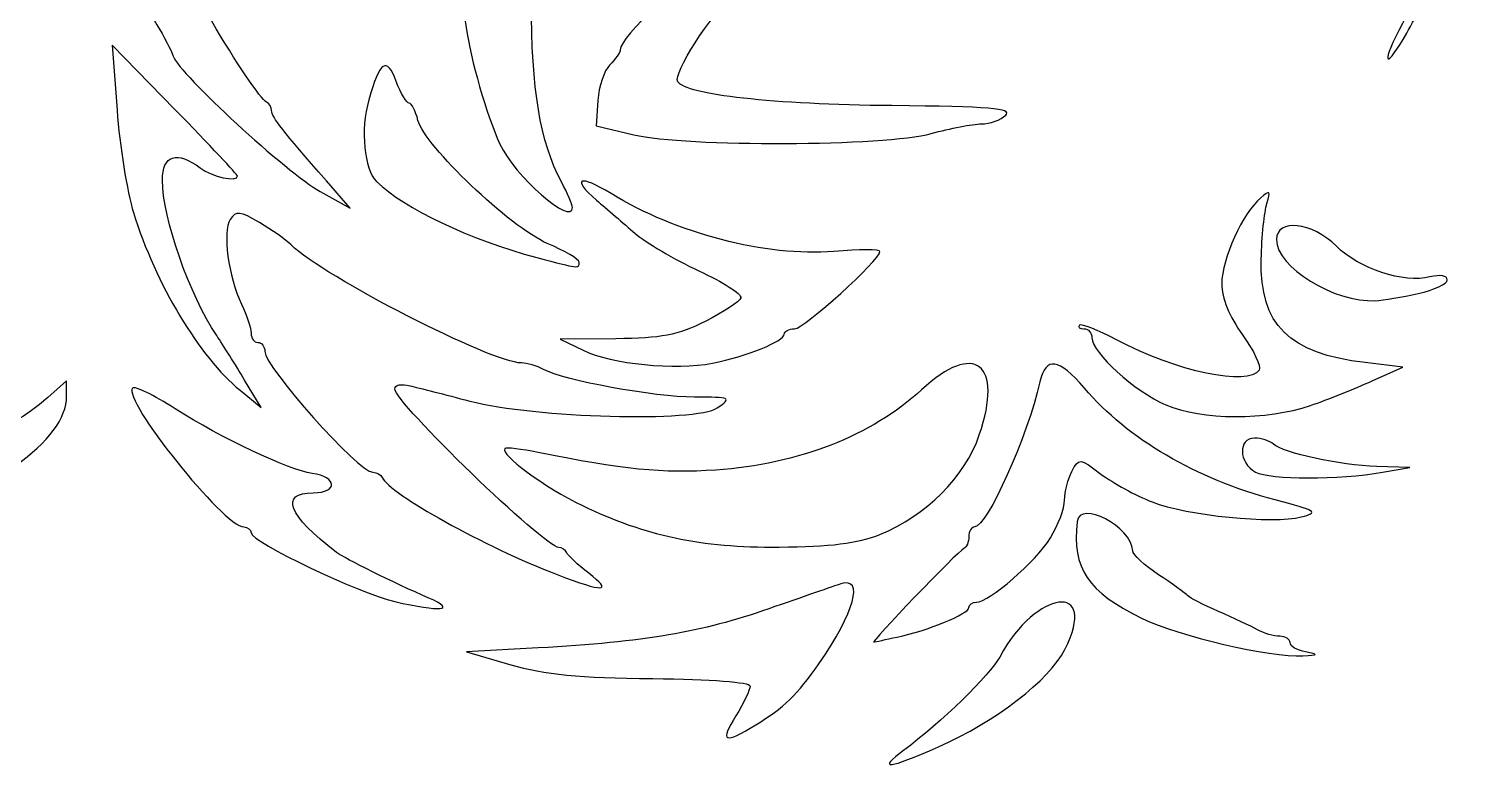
# Model space of a CAD drawing. Header units: centimetres. Extents: x -10.8 to 10.8, y -5.4 to 5.4.
# Drawn here: x 3.5 to 10.76, y -3.02 to 0.73 of the extents above; entities that cross this region are included whole.
import ezdxf

# ---------------------------------------------------------------- set-up
doc = ezdxf.new("R2010")
doc.units = ezdxf.units.CM
doc.header["$MEASUREMENT"] = 0
doc.layers.add('Layer 1', color=7, linetype='Continuous')

msp = doc.modelspace()

# ---------------------------------------------------------------- linework, layer by layer
at = {"layer": 'Layer 1'}
for points, knots in [([(10.46845, 0.7079), (10.36493, 0.52713), (10.33335, 0.53707), (10.42801, 0.72065), (10.42801, 0.72065), (10.6213, 1.09553), (10.74257, 1.49696), (10.74257, 1.76183), (10.74257, 1.76183), (10.74257, 1.92317), (10.6441, 2.29723), (10.59613, 2.31814), (10.59613, 2.31814), (10.55783, 2.33485), (10.56364, 2.39307), (10.6036, 2.39307), (10.6036, 2.39307), (10.62226, 2.39307), (10.648, 2.35029), (10.66081, 2.29799), (10.66081, 2.29799), (10.6736, 2.2457), (10.70111, 2.19179), (10.72197, 2.17822), (10.72197, 2.17822), (10.74618, 2.16244), (10.75928, 2.00042), (10.75826, 1.72875), (10.75826, 1.72875), (10.75677, 1.33378), (10.74949, 1.28815), (10.65452, 1.07922), (10.65452, 1.07922), (10.59836, 0.9556), (10.51462, 0.78853), (10.46845, 0.7079)], [0, 0, 0, 0, 0.1, 0.1, 0.1, 0.1, 0.2, 0.2, 0.2, 0.2, 0.3, 0.3, 0.3, 0.3, 0.4, 0.4, 0.4, 0.4, 0.5, 0.5, 0.5, 0.5, 0.6, 0.6, 0.6, 0.6, 0.7, 0.7, 0.7, 0.7, 0.8, 0.8, 0.8, 0.8, 1, 1, 1, 1]), ([(6.24756, -0.17416), (6.24838, -0.27175), (5.95295, -0.01326), (5.88082, 0.14673), (5.88082, 0.14673), (5.81263, 0.298), (5.73299, 0.57356), (5.71041, 0.73637), (5.71041, 0.73637), (5.67725, 0.97561), (5.66147, 0.98699), (5.48506, 0.89893), (5.48506, 0.89893), (5.28197, 0.79756), (4.74851, 0.76448), (4.71521, 0.85121), (4.71521, 0.85121), (4.69876, 0.89414), (4.7171, 0.90633), (4.79816, 0.90633), (4.79816, 0.90633), (4.9052, 0.90633), (5.35707, 1.09832), (5.37764, 1.15257), (5.37764, 1.15257), (5.38399, 1.16927), (5.40572, 1.18293), (5.42593, 1.18293), (5.42593, 1.18293), (5.49163, 1.18293), (5.83273, 1.482), (6.02306, 1.70646), (6.02306, 1.70646), (6.02306, 1.70646), (6.0922, 1.78799), (6.0922, 1.78799), (6.0922, 1.78799), (6.0922, 1.78799), (6.10312, 1.65518), (6.10312, 1.65518), (6.10312, 1.65518), (6.10913, 1.58211), (6.09745, 1.47478), (6.07719, 1.41661), (6.07719, 1.41661), (6.05692, 1.35848), (6.04033, 1.11173), (6.04033, 0.86828), (6.04033, 0.86828), (6.04033, 0.42079), (6.08371, 0.16036), (6.19233, -0.04448), (6.19233, -0.04448), (6.22261, -0.10154), (6.24745, -0.15988), (6.24756, -0.17416)], [0, 0, 0, 0, 0.0666667, 0.0666667, 0.0666667, 0.0666667, 0.1333333, 0.1333333, 0.1333333, 0.1333333, 0.2, 0.2, 0.2, 0.2, 0.2666667, 0.2666667, 0.2666667, 0.2666667, 0.3333333, 0.3333333, 0.3333333, 0.3333333, 0.4, 0.4, 0.4, 0.4, 0.4666667, 0.4666667, 0.4666667, 0.4666667, 0.5333333, 0.5333333, 0.5333333, 0.5333333, 0.6, 0.6, 0.6, 0.6, 0.6666667, 0.6666667, 0.6666667, 0.6666667, 0.7333333, 0.7333333, 0.7333333, 0.7333333, 0.8, 0.8, 0.8, 0.8, 0.8666667, 0.8666667, 0.8666667, 0.8666667, 1, 1, 1, 1]), ([(5.00308, -0.03906), (5.00308, -0.03906), (5.12409, -0.17684), (5.12409, -0.17684), (5.12409, -0.17684), (5.12409, -0.17684), (4.97217, -0.09339), (4.97217, -0.09339), (4.97217, -0.09339), (4.8069, -0.00257), (4.26024, 0.50049), (4.22846, 0.59106), (4.22846, 0.59106), (4.21765, 0.62182), (4.18057, 0.6937), (4.14603, 0.75074), (4.14603, 0.75074), (4.02354, 0.95306), (3.96137, 1.17884), (3.95637, 1.43916), (3.95637, 1.43916), (3.95366, 1.58191), (3.96156, 1.70885), (3.97398, 1.72127), (3.97398, 1.72127), (3.9864, 1.73366), (4.03254, 1.7071), (4.07651, 1.6622), (4.07651, 1.6622), (4.20794, 1.52798), (4.55031, 1.34468), (4.84749, 1.2494), (4.84749, 1.2494), (4.84749, 1.2494), (5.02035, 1.19397), (5.02035, 1.19397), (5.02035, 1.19397), (5.02035, 1.19397), (4.86476, 1.1465), (4.86476, 1.1465), (4.86476, 1.1465), (4.77919, 1.12042), (4.61923, 1.09903), (4.50924, 1.099), (4.50924, 1.099), (4.50924, 1.099), (4.30932, 1.09894), (4.30932, 1.09894), (4.30932, 1.09894), (4.30932, 1.09894), (4.33147, 0.99399), (4.33147, 0.99399), (4.33147, 0.99399), (4.34364, 0.93627), (4.38521, 0.83459), (4.42387, 0.76804), (4.42387, 0.76804), (4.54068, 0.56687), (4.67305, 0.37112), (4.70053, 0.35887), (4.70053, 0.35887), (4.71482, 0.35255), (4.72647, 0.33322), (4.72647, 0.31592), (4.72647, 0.31592), (4.72647, 0.28414), (4.78354, 0.21088), (5.00308, -0.03906)], [0, 0, 0, 0, 0.0555556, 0.0555556, 0.0555556, 0.0555556, 0.1111111, 0.1111111, 0.1111111, 0.1111111, 0.1666667, 0.1666667, 0.1666667, 0.1666667, 0.2222222, 0.2222222, 0.2222222, 0.2222222, 0.2777778, 0.2777778, 0.2777778, 0.2777778, 0.3333333, 0.3333333, 0.3333333, 0.3333333, 0.3888889, 0.3888889, 0.3888889, 0.3888889, 0.4444444, 0.4444444, 0.4444444, 0.4444444, 0.5, 0.5, 0.5, 0.5, 0.5555556, 0.5555556, 0.5555556, 0.5555556, 0.6111111, 0.6111111, 0.6111111, 0.6111111, 0.6666667, 0.6666667, 0.6666667, 0.6666667, 0.7222222, 0.7222222, 0.7222222, 0.7222222, 0.7777778, 0.7777778, 0.7777778, 0.7777778, 0.8333333, 0.8333333, 0.8333333, 0.8333333, 0.8888889, 0.8888889, 0.8888889, 0.8888889, 1, 1, 1, 1]), ([(8.06299, 0.19995), (7.83264, 0.13586), (6.82011, 0.13171), (6.55897, 0.1938), (6.55897, 0.1938), (6.55897, 0.1938), (6.36881, 0.23901), (6.36881, 0.23901), (6.36881, 0.23901), (6.36881, 0.23901), (6.3766, 0.36686), (6.3766, 0.36686), (6.3766, 0.36686), (6.38089, 0.43716), (6.40812, 0.51839), (6.4371, 0.54737), (6.4371, 0.54737), (6.46609, 0.57638), (6.48982, 0.61098), (6.48982, 0.6243), (6.48982, 0.6243), (6.48982, 0.69122), (6.80811, 0.98191), (6.9709, 1.06367), (6.9709, 1.06367), (7.1971, 1.17729), (7.53097, 1.26074), (7.5772, 1.21525), (7.5772, 1.21525), (7.5978, 1.19498), (7.58868, 1.18293), (7.55278, 1.18293), (7.55278, 1.18293), (7.4853, 1.18293), (7.1938, 1.01591), (7.06344, 0.90257), (7.06344, 0.90257), (6.94558, 0.80013), (6.75494, 0.50337), (6.78046, 0.46208), (6.78046, 0.46208), (6.82138, 0.3959), (7.26681, 0.34612), (7.86376, 0.34107), (7.86376, 0.34107), (8.35864, 0.33689), (8.47387, 0.32718), (8.43944, 0.29261), (8.43944, 0.29261), (8.41576, 0.26884), (8.36028, 0.24909), (8.31611, 0.24872), (8.31611, 0.24872), (8.27197, 0.24836), (8.15807, 0.22643), (8.06299, 0.19995)], [0, 0, 0, 0, 0.0666667, 0.0666667, 0.0666667, 0.0666667, 0.1333333, 0.1333333, 0.1333333, 0.1333333, 0.2, 0.2, 0.2, 0.2, 0.2666667, 0.2666667, 0.2666667, 0.2666667, 0.3333333, 0.3333333, 0.3333333, 0.3333333, 0.4, 0.4, 0.4, 0.4, 0.4666667, 0.4666667, 0.4666667, 0.4666667, 0.5333333, 0.5333333, 0.5333333, 0.5333333, 0.6, 0.6, 0.6, 0.6, 0.6666667, 0.6666667, 0.6666667, 0.6666667, 0.7333333, 0.7333333, 0.7333333, 0.7333333, 0.8, 0.8, 0.8, 0.8, 0.8666667, 0.8666667, 0.8666667, 0.8666667, 1, 1, 1, 1]), ([(4.58993, -1.04718), (4.58993, -1.04718), (4.67299, -1.18547), (4.67299, -1.18547), (4.67299, -1.18547), (4.67299, -1.18547), (4.56676, -1.09903), (4.56676, -1.09903), (4.56676, -1.09903), (4.36198, -0.93243), (4.13911, -0.56089), (4.02752, -0.20007), (4.02752, -0.20007), (3.99518, -0.0955), (3.95775, 0.13789), (3.94438, 0.31854), (3.94438, 0.31854), (3.94438, 0.31854), (3.92005, 0.64702), (3.92005, 0.64702), (3.92005, 0.64702), (3.92005, 0.64702), (4.23682, 0.32235), (4.23682, 0.32235), (4.23682, 0.32235), (4.41106, 0.14379), (4.55361, -0.00793), (4.55361, -0.01476), (4.55361, -0.01476), (4.55361, -0.0471), (4.42526, -0.01945), (4.36548, 0.02577), (4.36548, 0.02577), (4.24779, 0.11478), (4.17323, 0.09082), (4.17365, -0.03584), (4.17365, -0.03584), (4.17428, -0.22787), (4.31036, -0.61711), (4.44865, -0.82242), (4.44865, -0.82242), (4.48068, -0.86998), (4.54424, -0.9711), (4.58993, -1.04718)], [0, 0, 0, 0, 0.0833333, 0.0833333, 0.0833333, 0.0833333, 0.1666667, 0.1666667, 0.1666667, 0.1666667, 0.25, 0.25, 0.25, 0.25, 0.3333333, 0.3333333, 0.3333333, 0.3333333, 0.4166667, 0.4166667, 0.4166667, 0.4166667, 0.5, 0.5, 0.5, 0.5, 0.5833333, 0.5833333, 0.5833333, 0.5833333, 0.6666667, 0.6666667, 0.6666667, 0.6666667, 0.75, 0.75, 0.75, 0.75, 0.8333333, 0.8333333, 0.8333333, 0.8333333, 1, 1, 1, 1]), ([(6.28202, -0.45074), (6.28247, -0.48483), (6.28089, -0.48466), (6.06796, -0.42754), (6.06796, -0.42754), (5.72655, -0.33596), (5.3992, -0.18057), (5.25668, -0.04247), (5.25668, -0.04247), (5.19377, 0.01849), (5.17495, 0.21838), (5.21779, 0.37042), (5.21779, 0.37042), (5.27373, 0.56896), (5.3083, 0.59227), (5.3567, 0.46406), (5.3567, 0.46406), (5.37973, 0.40304), (5.40903, 0.35312), (5.42181, 0.35312), (5.42181, 0.35312), (5.43459, 0.35312), (5.4548, 0.31425), (5.46674, 0.26676), (5.46674, 0.26676), (5.499, 0.13826), (5.93345, -0.27525), (6.12068, -0.35566), (6.12068, -0.35566), (6.20924, -0.3937), (6.28185, -0.43648), (6.28202, -0.45074)], [0, 0, 0, 0, 0.1111111, 0.1111111, 0.1111111, 0.1111111, 0.2222222, 0.2222222, 0.2222222, 0.2222222, 0.3333333, 0.3333333, 0.3333333, 0.3333333, 0.4444444, 0.4444444, 0.4444444, 0.4444444, 0.5555556, 0.5555556, 0.5555556, 0.5555556, 0.6666667, 0.6666667, 0.6666667, 0.6666667, 0.7777778, 0.7777778, 0.7777778, 0.7777778, 1, 1, 1, 1]), ([(6.95659, -0.96164), (6.76962, -0.99861), (6.44447, -0.96636), (6.30186, -0.8967), (6.30186, -0.8967), (6.30186, -0.8967), (6.18516, -0.83972), (6.18516, -0.83972), (6.18516, -0.83972), (6.18516, -0.83972), (6.46716, -0.83792), (6.46716, -0.83792), (6.46716, -0.83792), (6.69635, -0.83648), (6.78102, -0.82005), (6.91953, -0.75023), (6.91953, -0.75023), (7.01326, -0.70299), (7.09429, -0.64934), (7.09959, -0.63102), (7.09959, -0.63102), (7.10493, -0.61268), (7.00925, -0.55124), (6.88699, -0.49445), (6.88699, -0.49445), (6.76476, -0.43767), (6.61942, -0.35207), (6.56399, -0.30429), (6.56399, -0.30429), (6.50856, -0.25648), (6.4211, -0.18121), (6.3696, -0.13702), (6.3696, -0.13702), (6.23941, -0.02532), (6.28332, -0.00559), (6.44331, -0.10391), (6.44331, -0.10391), (6.77323, -0.30666), (7.22795, -0.42463), (7.57028, -0.3963), (7.57028, -0.3963), (7.69866, -0.38568), (7.80368, -0.38588), (7.80368, -0.39675), (7.80368, -0.39675), (7.80368, -0.44041), (7.41974, -0.78785), (7.37146, -0.78785), (7.37146, -0.78785), (7.34295, -0.78785), (7.31961, -0.80001), (7.31961, -0.81486), (7.31961, -0.81486), (7.31961, -0.85056), (7.12939, -0.92749), (6.95659, -0.96164)], [0, 0, 0, 0, 0.0666667, 0.0666667, 0.0666667, 0.0666667, 0.1333333, 0.1333333, 0.1333333, 0.1333333, 0.2, 0.2, 0.2, 0.2, 0.2666667, 0.2666667, 0.2666667, 0.2666667, 0.3333333, 0.3333333, 0.3333333, 0.3333333, 0.4, 0.4, 0.4, 0.4, 0.4666667, 0.4666667, 0.4666667, 0.4666667, 0.5333333, 0.5333333, 0.5333333, 0.5333333, 0.6, 0.6, 0.6, 0.6, 0.6666667, 0.6666667, 0.6666667, 0.6666667, 0.7333333, 0.7333333, 0.7333333, 0.7333333, 0.8, 0.8, 0.8, 0.8, 0.8666667, 0.8666667, 0.8666667, 0.8666667, 1, 1, 1, 1]), ([(9.98193, -1.17568), (9.75849, -1.25228), (9.43187, -1.25109), (9.25007, -1.17303), (9.25007, -1.17303), (9.09129, -1.10484), (8.8755, -0.90904), (8.8755, -0.83315), (8.8755, -0.83315), (8.8755, -0.80826), (8.85736, -0.78785), (8.83517, -0.78785), (8.83517, -0.78785), (8.81299, -0.78785), (8.80269, -0.77998), (8.81234, -0.77035), (8.81234, -0.77035), (8.82196, -0.76073), (8.90624, -0.79364), (8.99962, -0.84348), (8.99962, -0.84348), (9.2996, -1.00358), (9.66905, -1.08195), (9.72175, -0.99667), (9.72175, -0.99667), (9.73306, -0.97841), (9.69508, -0.89826), (9.63736, -0.81861), (9.63736, -0.81861), (9.57067, -0.72655), (9.53243, -0.63192), (9.53243, -0.559), (9.53243, -0.559), (9.53243, -0.4362), (9.64015, -0.19936), (9.72984, -0.12491), (9.72984, -0.12491), (9.77737, -0.08549), (9.78138, -0.08924), (9.7608, -0.15407), (9.7608, -0.15407), (9.74779, -0.19502), (9.73492, -0.32162), (9.73222, -0.43544), (9.73222, -0.43544), (9.72423, -0.76719), (9.87175, -0.914), (10.2585, -0.95924), (10.2585, -0.95924), (10.2585, -0.95924), (10.44869, -0.98148), (10.44869, -0.98148), (10.44869, -0.98148), (10.44869, -0.98148), (10.2931, -1.05193), (10.2931, -1.05193), (10.2931, -1.05193), (10.20751, -1.09065), (10.0675, -1.14636), (9.98193, -1.17568)], [0, 0, 0, 0, 0.0625, 0.0625, 0.0625, 0.0625, 0.125, 0.125, 0.125, 0.125, 0.1875, 0.1875, 0.1875, 0.1875, 0.25, 0.25, 0.25, 0.25, 0.3125, 0.3125, 0.3125, 0.3125, 0.375, 0.375, 0.375, 0.375, 0.4375, 0.4375, 0.4375, 0.4375, 0.5, 0.5, 0.5, 0.5, 0.5625, 0.5625, 0.5625, 0.5625, 0.625, 0.625, 0.625, 0.625, 0.6875, 0.6875, 0.6875, 0.6875, 0.75, 0.75, 0.75, 0.75, 0.8125, 0.8125, 0.8125, 0.8125, 0.875, 0.875, 0.875, 0.875, 1, 1, 1, 1]), ([(6.33025, -2.02455), (6.45398, -2.12028), (6.40787, -2.12234), (6.17128, -2.03166), (6.17128, -2.03166), (5.80552, -1.89151), (5.32255, -1.62337), (5.28544, -1.53986), (5.28544, -1.53986), (5.27909, -1.52561), (5.25773, -1.51395), (5.23791, -1.51395), (5.23791, -1.51395), (5.16657, -1.51395), (4.6919, -0.98216), (4.6919, -0.90221), (4.6919, -0.90221), (4.6919, -0.87734), (4.67635, -0.857), (4.65733, -0.857), (4.65733, -0.857), (4.63831, -0.857), (4.62275, -0.83605), (4.62275, -0.81046), (4.62275, -0.81046), (4.62275, -0.78486), (4.60088, -0.71873), (4.57416, -0.6635), (4.57416, -0.6635), (4.50713, -0.52505), (4.47685, -0.2971), (4.5172, -0.23498), (4.5172, -0.23498), (4.54636, -0.1901), (4.56538, -0.19208), (4.6645, -0.25033), (4.6645, -0.25033), (4.72712, -0.2871), (4.79954, -0.33819), (4.82547, -0.36381), (4.82547, -0.36381), (4.98631, -0.52284), (5.84066, -0.96074), (5.99012, -0.96074), (5.99012, -0.96074), (6.01826, -0.96074), (6.0683, -0.97539), (6.10132, -0.99331), (6.10132, -0.99331), (6.20481, -1.0495), (6.6626, -1.1336), (6.86478, -1.1336), (6.86478, -1.1336), (7.05085, -1.1336), (7.05537, -1.13575), (6.98064, -1.18807), (6.98064, -1.18807), (6.87607, -1.26131), (6.05574, -1.23873), (5.72915, -1.15361), (5.72915, -1.15361), (5.60554, -1.12141), (5.46942, -1.08636), (5.42664, -1.07572), (5.42664, -1.07572), (5.38382, -1.06511), (5.34883, -1.07202), (5.34883, -1.09113), (5.34883, -1.09113), (5.34883, -1.16072), (6.10733, -1.89427), (6.17932, -1.89427), (6.17932, -1.89427), (6.19479, -1.89427), (6.21262, -1.90621), (6.21897, -1.92083), (6.21897, -1.92083), (6.2253, -1.93545), (6.27539, -1.98213), (6.33025, -2.02455)], [0, 0, 0, 0, 0.047619, 0.047619, 0.047619, 0.047619, 0.0952381, 0.0952381, 0.0952381, 0.0952381, 0.1428571, 0.1428571, 0.1428571, 0.1428571, 0.1904762, 0.1904762, 0.1904762, 0.1904762, 0.2380952, 0.2380952, 0.2380952, 0.2380952, 0.2857143, 0.2857143, 0.2857143, 0.2857143, 0.3333333, 0.3333333, 0.3333333, 0.3333333, 0.3809524, 0.3809524, 0.3809524, 0.3809524, 0.4285714, 0.4285714, 0.4285714, 0.4285714, 0.4761905, 0.4761905, 0.4761905, 0.4761905, 0.5238095, 0.5238095, 0.5238095, 0.5238095, 0.5714286, 0.5714286, 0.5714286, 0.5714286, 0.6190476, 0.6190476, 0.6190476, 0.6190476, 0.6666667, 0.6666667, 0.6666667, 0.6666667, 0.7142857, 0.7142857, 0.7142857, 0.7142857, 0.7619048, 0.7619048, 0.7619048, 0.7619048, 0.8095238, 0.8095238, 0.8095238, 0.8095238, 0.8571429, 0.8571429, 0.8571429, 0.8571429, 0.9047619, 0.9047619, 0.9047619, 0.9047619, 1, 1, 1, 1]), ([(10.52647, -0.60923), (10.44564, -0.62735), (10.34842, -0.64372), (10.31038, -0.64567), (10.31038, -0.64567), (10.10108, -0.65628), (9.80904, -0.47648), (9.80904, -0.33697), (9.80904, -0.33697), (9.80904, -0.22804), (9.98974, -0.24782), (10.11209, -0.37016), (10.11209, -0.37016), (10.22582, -0.48387), (10.45394, -0.55883), (10.58568, -0.52578), (10.58568, -0.52578), (10.63787, -0.51268), (10.67343, -0.51847), (10.67343, -0.54006), (10.67343, -0.54006), (10.67343, -0.56001), (10.6073, -0.59114), (10.52647, -0.60923)], [0, 0, 0, 0, 0.1428571, 0.1428571, 0.1428571, 0.1428571, 0.2857143, 0.2857143, 0.2857143, 0.2857143, 0.4285714, 0.4285714, 0.4285714, 0.4285714, 0.5714286, 0.5714286, 0.5714286, 0.5714286, 0.7142857, 0.7142857, 0.7142857, 0.7142857, 1, 1, 1, 1]), ([(7.80368, -1.82815), (7.69079, -1.87331), (7.55067, -1.89094), (7.29317, -1.89233), (7.29317, -1.89233), (6.89399, -1.8945), (6.62038, -1.83679), (6.29966, -1.68269), (6.29966, -1.68269), (6.10583, -1.58959), (5.87816, -1.4224), (5.9067, -1.39415), (5.9067, -1.39415), (5.91364, -1.38726), (5.98933, -1.39598), (6.0749, -1.41351), (6.0749, -1.41351), (6.50015, -1.50063), (6.70454, -1.52087), (6.97386, -1.50252), (6.97386, -1.50252), (7.39068, -1.47413), (7.76171, -1.32929), (8.01382, -1.09655), (8.01382, -1.09655), (8.28269, -0.84833), (8.42925, -0.9628), (8.30618, -1.32489), (8.30618, -1.32489), (8.2341, -1.53698), (8.03629, -1.73507), (7.80368, -1.82815)], [0, 0, 0, 0, 0.1111111, 0.1111111, 0.1111111, 0.1111111, 0.2222222, 0.2222222, 0.2222222, 0.2222222, 0.3333333, 0.3333333, 0.3333333, 0.3333333, 0.4444444, 0.4444444, 0.4444444, 0.4444444, 0.5555556, 0.5555556, 0.5555556, 0.5555556, 0.6666667, 0.6666667, 0.6666667, 0.6666667, 0.7777778, 0.7777778, 0.7777778, 0.7777778, 1, 1, 1, 1]), ([(7.89012, -2.34778), (7.83306, -2.35957), (7.78003, -2.37126), (7.77227, -2.37377), (7.77227, -2.37377), (7.74896, -2.38128), (8.19913, -1.91251), (8.22721, -1.90003), (8.22721, -1.90003), (8.24149, -1.89368), (8.25315, -1.86648), (8.25315, -1.83952), (8.25315, -1.83952), (8.25315, -1.81257), (8.2665, -1.79053), (8.28281, -1.79053), (8.28281, -1.79053), (8.34425, -1.79053), (8.54945, -1.33395), (8.61306, -1.05582), (8.61306, -1.05582), (8.64256, -0.92685), (8.70755, -0.93633), (8.8376, -1.08859), (8.8376, -1.08859), (9.05739, -1.34589), (9.40272, -1.54807), (9.80192, -1.6532), (9.80192, -1.6532), (10.01317, -1.70883), (10.02496, -1.71653), (9.93474, -1.73984), (9.93474, -1.73984), (9.79233, -1.77664), (9.35497, -1.73265), (9.18033, -1.66395), (9.18033, -1.66395), (9.09823, -1.63167), (8.98162, -1.56814), (8.92114, -1.52276), (8.92114, -1.52276), (8.81268, -1.44139), (8.8107, -1.44122), (8.77421, -1.50941), (8.77421, -1.50941), (8.75386, -1.54742), (8.73721, -1.61273), (8.73721, -1.65453), (8.73721, -1.65453), (8.73721, -1.69632), (8.70518, -1.78232), (8.66604, -1.84565), (8.66604, -1.84565), (8.59099, -1.96706), (8.35621, -2.17088), (8.29139, -2.17088), (8.29139, -2.17088), (8.27036, -2.17088), (8.25315, -2.1833), (8.25315, -2.19851), (8.25315, -2.19851), (8.25315, -2.23003), (8.0443, -2.31594), (7.89012, -2.34778)], [0, 0, 0, 0, 0.0588235, 0.0588235, 0.0588235, 0.0588235, 0.1176471, 0.1176471, 0.1176471, 0.1176471, 0.1764706, 0.1764706, 0.1764706, 0.1764706, 0.2352941, 0.2352941, 0.2352941, 0.2352941, 0.2941176, 0.2941176, 0.2941176, 0.2941176, 0.3529412, 0.3529412, 0.3529412, 0.3529412, 0.4117647, 0.4117647, 0.4117647, 0.4117647, 0.4705882, 0.4705882, 0.4705882, 0.4705882, 0.5294118, 0.5294118, 0.5294118, 0.5294118, 0.5882353, 0.5882353, 0.5882353, 0.5882353, 0.6470588, 0.6470588, 0.6470588, 0.6470588, 0.7058824, 0.7058824, 0.7058824, 0.7058824, 0.7647059, 0.7647059, 0.7647059, 0.7647059, 0.8235294, 0.8235294, 0.8235294, 0.8235294, 0.8823529, 0.8823529, 0.8823529, 0.8823529, 1, 1, 1, 1]), ([(3.03647, -2.8356), (2.93007, -2.90023), (2.8594, -2.91089), (2.8594, -2.86238), (2.8594, -2.86238), (2.8594, -2.84336), (2.87207, -2.82781), (2.88757, -2.82781), (2.88757, -2.82781), (2.90306, -2.82781), (2.94224, -2.77224), (2.97461, -2.70436), (2.97461, -2.70436), (3.01911, -2.61103), (3.03404, -2.4824), (3.03574, -2.17709), (3.03574, -2.17709), (3.03791, -1.78616), (3.02309, -1.69853), (2.86928, -1.19205), (2.86928, -1.19205), (2.85322, -1.13922), (2.87052, -1.14325), (2.98067, -1.21799), (2.98067, -1.21799), (3.18819, -1.35881), (3.36994, -1.33446), (3.59414, -1.13577), (3.59414, -1.13577), (3.59414, -1.13577), (3.68922, -1.05153), (3.68922, -1.05153), (3.68922, -1.05153), (3.68922, -1.05153), (3.68922, -1.12835), (3.68922, -1.12835), (3.68922, -1.12835), (3.68922, -1.23904), (3.59631, -1.36485), (3.43023, -1.47915), (3.43023, -1.47915), (3.43023, -1.47915), (3.28547, -1.57875), (3.28547, -1.57875), (3.28547, -1.57875), (3.28547, -1.57875), (3.30148, -1.93901), (3.30148, -1.93901), (3.30148, -1.93901), (3.32244, -2.41015), (3.23174, -2.71706), (3.03647, -2.8356)], [0, 0, 0, 0, 0.0714286, 0.0714286, 0.0714286, 0.0714286, 0.1428571, 0.1428571, 0.1428571, 0.1428571, 0.2142857, 0.2142857, 0.2142857, 0.2142857, 0.2857143, 0.2857143, 0.2857143, 0.2857143, 0.3571429, 0.3571429, 0.3571429, 0.3571429, 0.4285714, 0.4285714, 0.4285714, 0.4285714, 0.5, 0.5, 0.5, 0.5, 0.5714286, 0.5714286, 0.5714286, 0.5714286, 0.6428571, 0.6428571, 0.6428571, 0.6428571, 0.7142857, 0.7142857, 0.7142857, 0.7142857, 0.7857143, 0.7857143, 0.7857143, 0.7857143, 0.8571429, 0.8571429, 0.8571429, 0.8571429, 1, 1, 1, 1]), ([(5.52172, -2.15031), (5.66638, -2.21299), (5.58208, -2.22162), (5.34883, -2.16797), (5.34883, -2.16797), (5.16857, -2.12654), (4.62275, -1.86557), (4.62275, -1.82081), (4.62275, -1.82081), (4.62275, -1.80416), (4.60596, -1.79053), (4.58544, -1.79053), (4.58544, -1.79053), (4.48579, -1.79053), (3.96806, -1.14289), (4.02343, -1.08751), (4.02343, -1.08751), (4.03435, -1.07659), (4.13087, -1.1237), (4.23794, -1.19219), (4.23794, -1.19219), (4.46942, -1.34027), (4.81424, -1.50306), (4.93122, -1.51948), (4.93122, -1.51948), (5.05947, -1.53746), (5.06404, -1.61767), (4.93681, -1.61767), (4.93681, -1.61767), (4.76387, -1.61767), (4.80809, -1.7307), (5.05495, -1.91967), (5.05495, -1.91967), (5.09469, -1.9501), (5.34423, -2.0734), (5.52172, -2.15031)], [0, 0, 0, 0, 0.1, 0.1, 0.1, 0.1, 0.2, 0.2, 0.2, 0.2, 0.3, 0.3, 0.3, 0.3, 0.4, 0.4, 0.4, 0.4, 0.5, 0.5, 0.5, 0.5, 0.6, 0.6, 0.6, 0.6, 0.7, 0.7, 0.7, 0.7, 0.8, 0.8, 0.8, 0.8, 1, 1, 1, 1]), ([(10.34495, -1.51395), (10.12809, -1.55276), (9.77661, -1.55211), (9.70303, -1.51274), (9.70303, -1.51274), (9.61721, -1.46679), (9.61382, -1.34106), (9.69841, -1.34106), (9.69841, -1.34106), (9.73261, -1.34106), (9.77542, -1.3545), (9.79349, -1.37095), (9.79349, -1.37095), (9.84364, -1.41656), (10.13105, -1.47879), (10.31704, -1.48426), (10.31704, -1.48426), (10.31704, -1.48426), (10.48326, -1.48917), (10.48326, -1.48917), (10.48326, -1.48917), (10.48326, -1.48917), (10.34495, -1.51395), (10.34495, -1.51395)], [0, 0, 0, 0, 0.1428571, 0.1428571, 0.1428571, 0.1428571, 0.2857143, 0.2857143, 0.2857143, 0.2857143, 0.4285714, 0.4285714, 0.4285714, 0.4285714, 0.5714286, 0.5714286, 0.5714286, 0.5714286, 0.7142857, 0.7142857, 0.7142857, 0.7142857, 1, 1, 1, 1]), ([(9.95599, -2.42307), (10.02533, -2.43642), (10.02384, -2.43857), (9.94239, -2.44277), (9.94239, -2.44277), (9.77906, -2.45118), (9.3121, -2.34236), (9.13029, -2.25349), (9.13029, -2.25349), (8.85422, -2.11856), (8.77483, -2.00053), (8.80148, -1.76462), (8.80148, -1.76462), (8.81432, -1.65089), (9.07709, -1.78853), (9.08203, -1.91155), (9.08203, -1.91155), (9.08279, -1.93057), (9.14167, -1.9849), (9.21284, -2.03225), (9.21284, -2.03225), (9.28402, -2.07964), (9.35006, -2.12711), (9.35957, -2.13778), (9.35957, -2.13778), (9.36908, -2.14844), (9.43907, -2.18434), (9.51516, -2.21756), (9.51516, -2.21756), (9.59122, -2.25078), (9.68046, -2.29274), (9.71348, -2.31083), (9.71348, -2.31083), (9.7465, -2.32895), (9.79707, -2.34374), (9.82586, -2.34374), (9.82586, -2.34374), (9.85464, -2.34374), (9.87818, -2.35822), (9.87818, -2.37591), (9.87818, -2.37591), (9.87818, -2.39361), (9.9132, -2.41483), (9.95599, -2.42307)], [0, 0, 0, 0, 0.0833333, 0.0833333, 0.0833333, 0.0833333, 0.1666667, 0.1666667, 0.1666667, 0.1666667, 0.25, 0.25, 0.25, 0.25, 0.3333333, 0.3333333, 0.3333333, 0.3333333, 0.4166667, 0.4166667, 0.4166667, 0.4166667, 0.5, 0.5, 0.5, 0.5, 0.5833333, 0.5833333, 0.5833333, 0.5833333, 0.6666667, 0.6666667, 0.6666667, 0.6666667, 0.75, 0.75, 0.75, 0.75, 0.8333333, 0.8333333, 0.8333333, 0.8333333, 1, 1, 1, 1]), ([(7.17526, -2.79202), (7.01411, -2.89026), (6.99187, -2.88008), (7.07478, -2.74594), (7.07478, -2.74594), (7.11435, -2.68187), (7.14675, -2.61425), (7.14675, -2.59565), (7.14675, -2.59565), (7.14675, -2.57542), (6.94914, -2.56015), (6.65405, -2.55758), (6.65405, -2.55758), (6.2838, -2.55439), (6.10549, -2.53712), (5.93661, -2.48813), (5.93661, -2.48813), (5.93661, -2.48813), (5.71188, -2.4229), (5.71188, -2.4229), (5.71188, -2.4229), (5.71188, -2.4229), (6.0749, -2.40261), (6.0749, -2.40261), (6.0749, -2.40261), (6.61383, -2.37244), (6.90308, -2.32336), (7.24087, -2.20475), (7.24087, -2.20475), (7.40778, -2.14613), (7.57158, -2.08937), (7.60485, -2.07862), (7.60485, -2.07862), (7.72548, -2.03965), (7.67552, -2.22332), (7.49498, -2.48254), (7.49498, -2.48254), (7.3867, -2.63807), (7.31673, -2.70578), (7.17526, -2.79202)], [0, 0, 0, 0, 0.0909091, 0.0909091, 0.0909091, 0.0909091, 0.1818182, 0.1818182, 0.1818182, 0.1818182, 0.2727273, 0.2727273, 0.2727273, 0.2727273, 0.3636364, 0.3636364, 0.3636364, 0.3636364, 0.4545455, 0.4545455, 0.4545455, 0.4545455, 0.5454545, 0.5454545, 0.5454545, 0.5454545, 0.6363636, 0.6363636, 0.6363636, 0.6363636, 0.7272727, 0.7272727, 0.7272727, 0.7272727, 0.8181818, 0.8181818, 0.8181818, 0.8181818, 1, 1, 1, 1]), ([(8.09928, -2.90308), (7.84443, -3.01588), (7.78751, -3.02167), (7.9232, -2.92097), (7.9232, -2.92097), (8.10964, -2.78262), (8.36223, -2.53737), (8.40972, -2.44856), (8.40972, -2.44856), (8.59438, -2.10337), (8.91374, -2.06685), (8.73817, -2.41102), (8.73817, -2.41102), (8.65808, -2.56797), (8.39008, -2.77438), (8.09928, -2.90308)], [0, 0, 0, 0, 0.2, 0.2, 0.2, 0.2, 0.4, 0.4, 0.4, 0.4, 0.6, 0.6, 0.6, 0.6, 1, 1, 1, 1])]:
    msp.add_open_spline(points, degree=3, knots=knots, dxfattribs=at)

doc.saveas('drawing.dxf')
